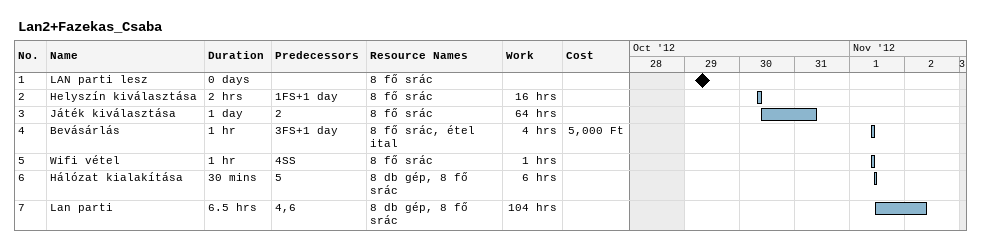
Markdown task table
Lan2+Fazekas_Csaba

| ID | Task | Duration | Start | Finish | Predecessors | Resources | Work (h) | Cost (Ft) |
|---|---|---|---|---|---|---|---|---|
| 1 | LAN parti lesz | 0d | 2012-10-29 | 2012-10-29 |  | 8 fő srác |  |  |
| 2 | Helyszín kiválasztása | 2h | 2012-10-30 | 2012-10-30 | 1FS+1d | 8 fő srác | 16 |  |
| 3 | Játék kiválasztása | 1d | 2012-10-30 | 2012-10-31 | 2 | 8 fő srác | 64 |  |
| 4 | Bevásárlás | 1h | 2012-11-01 | 2012-11-01 | 3FS+1d | 8 fő srác, étel ital | 4 | 5000 |
| 5 | Wifi vétel | 1h | 2012-11-01 | 2012-11-01 | 4SS | 8 fő srác | 1 |  |
| 6 | Hálózat kialakítása | 30min | 2012-11-01 | 2012-11-01 | 5 | 8 db gép, 8 fő srác | 6 |  |
| 7 | Lan parti | 6.5h | 2012-11-01 | 2012-11-02 | 4, 6 | 8 db gép, 8 fő srác | 104 |  |
